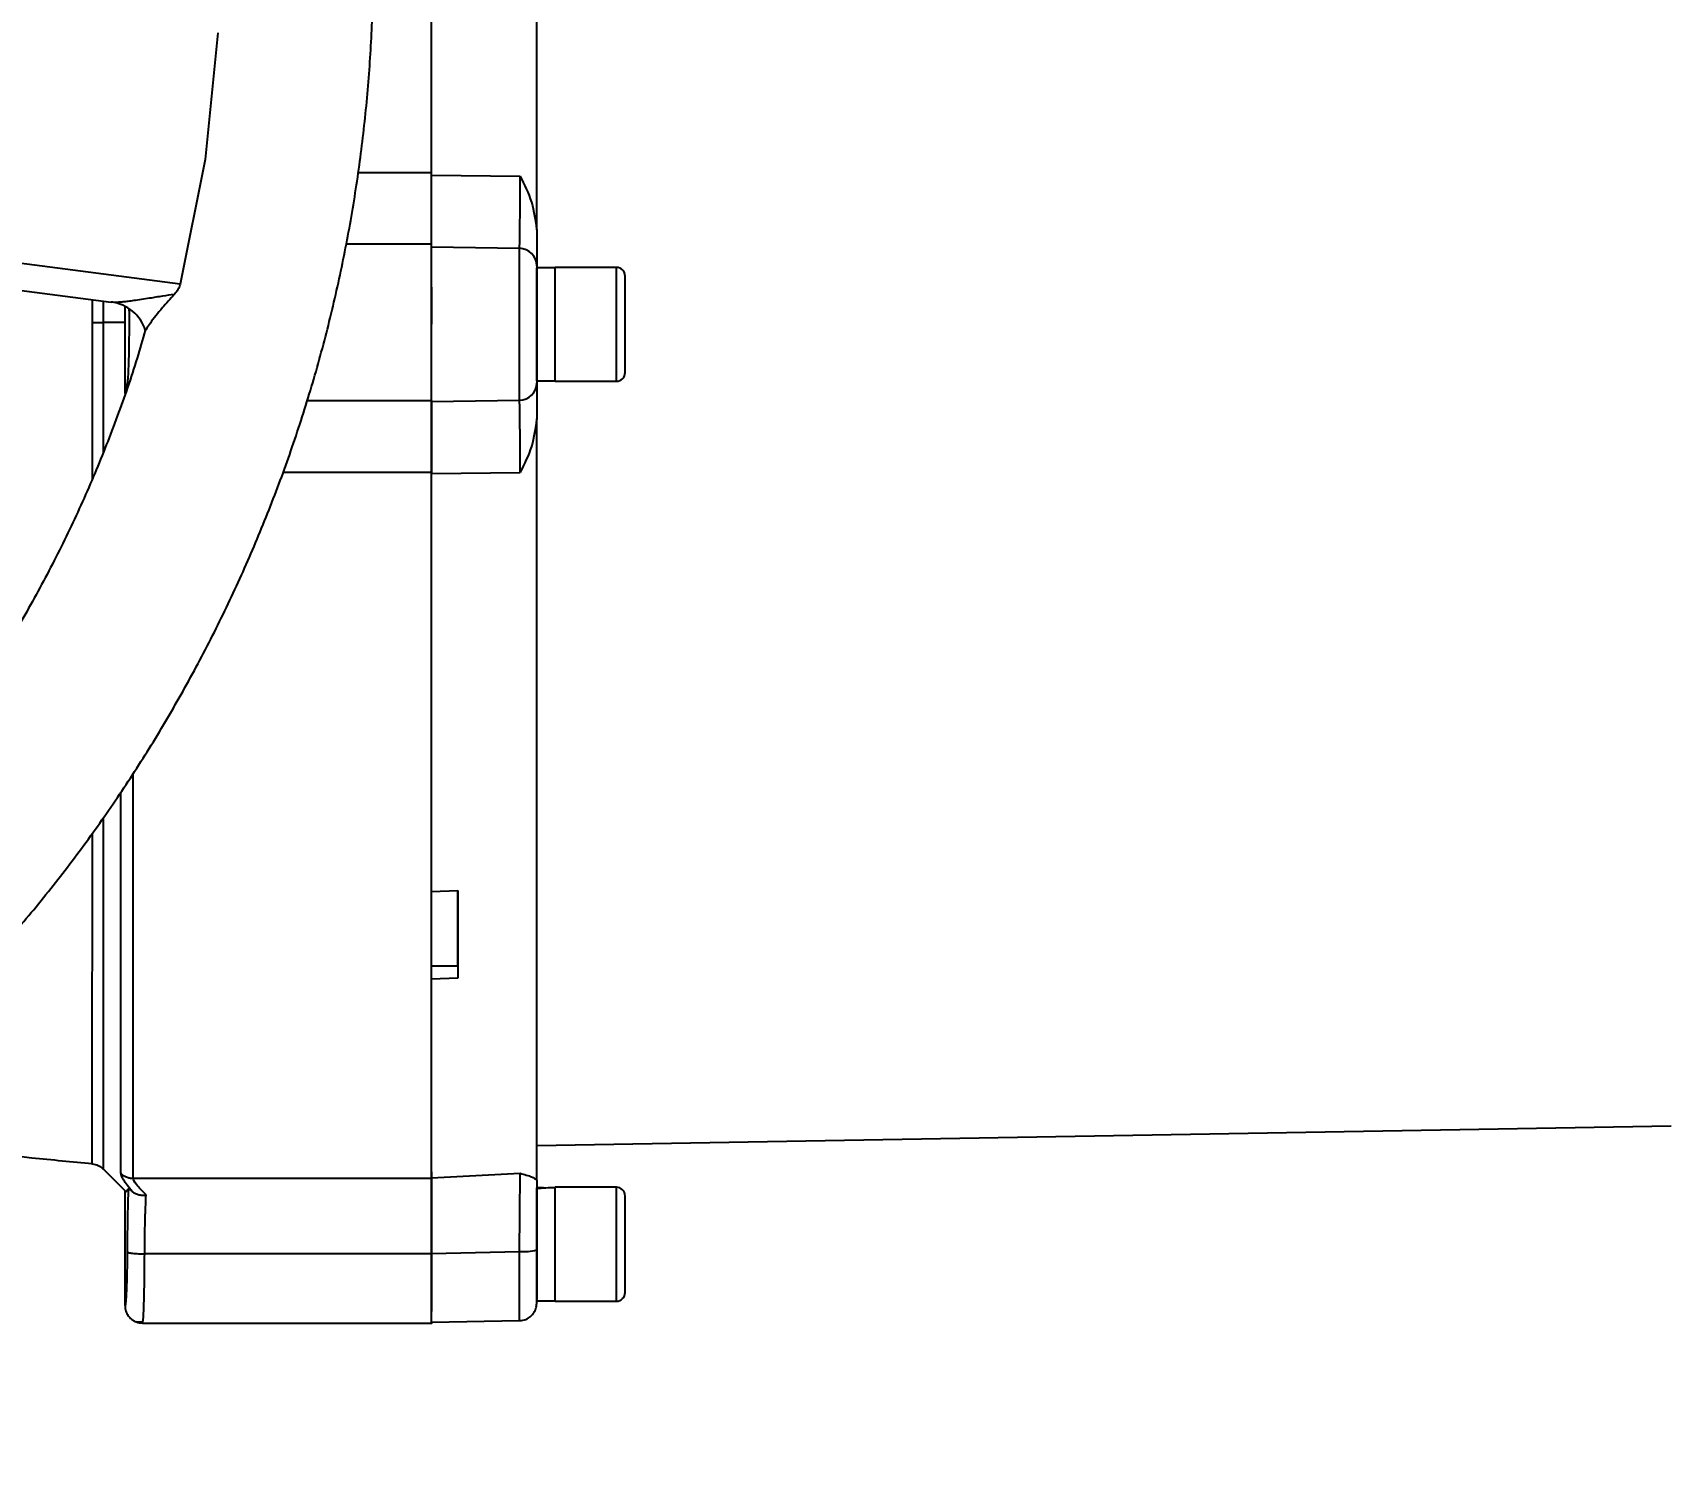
# Model space of a CAD drawing. Header units: millimetres. Extents: x 2642 to 4256, y 821 to 2003.
# Drawn here: x 3358.3 to 3545.4, y 1114 to 1276.2 of the extents above; entities that cross this region are included whole.
import ezdxf

# ---------------------------------------------------------------- set-up
doc = ezdxf.new("R2010")
doc.units = ezdxf.units.MM
doc.layers.add('AM_5', color=3, linetype='Continuous', lineweight=25)
doc.styles.add('SLDTEXTSTYLE1', font='txt.shx', dxfattribs={"width": 0.7, "bigfont": 'gbcbig.shx'})
doc.dimstyles.new('SLDDIMSTYLE12$0', dxfattribs={"dimtxt": 12, "dimasz": 10, "dimexe": 0, "dimexo": 0.0625, "dimgap": 0.875, "dimtad": 1, "dimdec": 1, "dimlfac": 1.8, "dimrnd": 1e-09, "dimzin": 12, "dimdsep": 46, "dimtxsty": 'SLDTEXTSTYLE1', "dimcen": 0.09, "dimdle": 8.16, "dimclrd": 3, "dimclre": 3, "dimadec": 0, "dimazin": 3, "dimtfac": 1, "dimtdec": 1, "dimtofl": 0, "dimtmove": 0, "dimatfit": 3, "dimfxl": 0, "dimfrac": 2, "dimtolj": 1, "dimlwd": 5, "dimlwe": 5, "dimarcsym": 0})

# ---------------------------------------------------------------- blocks, each defined once
blk = doc.blocks.new('*D14')
at = {"layer": 'AM_5', "color": 3, "lineweight": 5, "transparency": 16777216}
blk.add_line((3403.87, 1356.99), (3403.87, 1465.61), dxfattribs=at)
at = {"layer": 'AM_5', "color": 3, "linetype": 'Continuous', "lineweight": 5, "transparency": 16777216}
for p, q in [((3413.87, 1465.61), (3565.87, 1465.61)), ((3575.87, 1275.27), (3575.87, 1465.61))]:
    blk.add_line(p, q, dxfattribs=at)
at = {"layer": 'AM_5', "color": 3, "transparency": 16777216}
for points in [[(3413.87, 1467.28), (3413.87, 1463.94), (3403.87, 1465.61)], [(3565.87, 1467.28), (3565.87, 1463.94), (3575.87, 1465.61)]]:
    blk.add_solid(points, dxfattribs=at)
at = {"layer": 'Defpoints', "color": 0, "transparency": 16777216}
for p in [(3575.87, 1465.61), (3403.87, 1356.93), (3575.87, 1275.2)]:
    blk.add_point(p, dxfattribs=at)
at = {"layer": 'AM_5', "color": 0, "transparency": 16777216, "insert": (3489.87, 1472.48), "char_height": 12, "attachment_point": 5, "style": 'SLDTEXTSTYLE1'}
blk.add_mtext('\\A1;172', dxfattribs=at)

msp = doc.modelspace()

# ---------------------------------------------------------------- linework, layer by layer
at = {"color": 7, "linetype": 'Continuous', "lineweight": 25}
for p, q in [((3379.459, 1276.202), (3377.998, 1261.748)), ((3377.998, 1261.745), (3375.17, 1247.493)), ((3377.998, 1261.748), (3377.998, 1261.745)), ((3395.468, 1260.259), (3403.867, 1260.259)), ((3403.867, 1259.955), (3413.972, 1259.836)), ((3375.17, 1247.493), (3341.338, 1251.895)), ((3403.867, 1252.085), (3394.104, 1252.085)), ((3403.867, 1251.753), (3413.902, 1251.604)), ((3341.717, 1248.752), (3367.301, 1245.452)), ((3417.967, 1249.367), (3415.867, 1249.367)), ((3424.967, 1249.427), (3417.967, 1249.427)), ((3417.967, 1249.427), (3417.967, 1249.367)), ((3365.139, 1243.132), (3365.139, 1245.731)), ((3366.363, 1245.573), (3366.363, 1243.133)), ((3368.867, 1243.139), (3368.867, 1244.937)), ((3368.868, 1243.139), (3368.868, 1244.937)), ((3368.868, 1243.139), (3366.363, 1243.133)), ((3368.867, 1235.03), (3368.867, 1243.139)), ((3403.867, 1238.677), (3403.867, 1238.927)), ((3415.867, 1236.487), (3417.967, 1236.487)), ((3417.967, 1236.427), (3424.967, 1236.427)), ((3389.656, 1234.224), (3403.867, 1234.224)), ((3403.867, 1234.102), (3413.902, 1234.251)), ((3403.867, 1226.012), (3386.888, 1226.012)), ((3403.867, 1225.899), (3413.972, 1226.019)), ((3403.867, 1178.173), (3406.867, 1178.285)), ((3403.867, 1169.713), (3406.867, 1169.713)), ((3406.867, 1169.713), (3406.867, 1168.29)), ((3406.867, 1168.29), (3403.867, 1168.178)), ((3415.867, 1149.187), (3545.393, 1151.448)), ((3366.354, 1146.526), (3368.867, 1144.011)), ((3369.787, 1145.456), (3403.867, 1145.456)), ((3403.867, 1146.208), (3403.867, 1145.508)), ((3403.867, 1145.508), (3413.972, 1146.024)), ((3368.867, 1130.928), (3368.867, 1144.011)), ((3415.867, 1142.267), (3415.867, 1144.367)), ((3415.867, 1144.252), (3415.867, 1142.094)), ((3424.967, 1144.427), (3417.967, 1144.427)), ((3403.867, 1136.83), (3371.111, 1136.83)), ((3403.867, 1136.857), (3413.902, 1137.107)), ((3415.867, 1131.487), (3417.967, 1131.487)), ((3417.967, 1131.427), (3424.967, 1131.427)), ((3370.035, 1129.108), (3370.939, 1129.063)), ((3370.866, 1128.928), (3403.867, 1128.928)), ((3370.868, 1128.928), (3370.907, 1129.111)), ((3403.867, 1129.037), (3413.902, 1129.212))]:
    msp.add_line(p, q, dxfattribs=at)
at = {"color": 7, "linetype": 'Continuous', "lineweight": 25, "flags": 128}
for points in [[(3413.902, 1234.251), (3413.902, 1234.615), (3413.902, 1235.347), (3413.902, 1236.416), (3413.902, 1237.773), (3413.902, 1239.359), (3413.902, 1241.103), (3413.902, 1242.927), (3413.902, 1244.752), (3413.902, 1246.496), (3413.902, 1248.081), (3413.902, 1249.439), (3413.902, 1250.507), (3413.902, 1251.24), (3413.902, 1251.604)], [(3415.867, 1236.487), (3415.867, 1236.503), (3415.867, 1236.783), (3415.867, 1237.399), (3415.867, 1238.317), (3415.867, 1239.487), (3415.867, 1240.846), (3415.867, 1242.318), (3415.867, 1243.823), (3415.867, 1245.28), (3415.867, 1246.608), (3415.867, 1247.734), (3415.867, 1248.598), (3415.867, 1249.152), (3415.867, 1249.365), (3415.867, 1249.367)], [(3417.967, 1236.487), (3417.967, 1236.471), (3417.967, 1236.471), (3417.967, 1236.819), (3417.967, 1237.496), (3417.967, 1238.466), (3417.967, 1239.677), (3417.967, 1241.063), (3417.967, 1242.549), (3417.967, 1244.056), (3417.967, 1245.501), (3417.967, 1246.808), (3417.967, 1247.906), (3417.967, 1248.735), (3417.967, 1249.252), (3417.967, 1249.427), (3417.967, 1249.427)], [(3417.967, 1236.591), (3417.967, 1236.702), (3417.967, 1237.256), (3417.967, 1238.119), (3417.967, 1239.246), (3417.967, 1240.574), (3417.967, 1242.03), (3417.967, 1243.536), (3417.967, 1245.008), (3417.967, 1246.366), (3417.967, 1247.537), (3417.967, 1248.455), (3417.967, 1248.719)], [(3424.967, 1236.427), (3424.967, 1236.471), (3424.967, 1236.819), (3424.967, 1237.496), (3424.967, 1238.466), (3424.967, 1239.677), (3424.967, 1241.063), (3424.967, 1242.549), (3424.967, 1244.056), (3424.967, 1245.501), (3424.967, 1246.808), (3424.967, 1247.906), (3424.967, 1248.735), (3424.967, 1249.252), (3424.967, 1249.427)], [(3415.867, 1144.367), (3415.867, 1144.191), (3415.867, 1143.672), (3415.867, 1142.839), (3415.867, 1141.927)], [(3415.867, 1131.487), (3415.867, 1131.55), (3415.867, 1131.932), (3415.867, 1132.643), (3415.867, 1133.642), (3415.867, 1134.876), (3415.867, 1136.276), (3415.867, 1137.767), (3415.867, 1139.266), (3415.867, 1140.693), (3415.867, 1141.968), (3415.867, 1143.022), (3415.867, 1143.797), (3415.867, 1144.252)], [(3417.967, 1137.927), (3417.967, 1139.426), (3417.967, 1140.844), (3417.967, 1142.105), (3417.967, 1143.141), (3417.967, 1143.895), (3417.967, 1144.328), (3417.967, 1144.416), (3417.967, 1144.367)], [(3417.967, 1131.487), (3417.967, 1131.516), (3417.967, 1131.832), (3417.967, 1132.482), (3417.967, 1133.43), (3417.967, 1134.624), (3417.967, 1135.998), (3417.967, 1137.477), (3417.967, 1138.982), (3417.967, 1140.428), (3417.967, 1141.738), (3417.967, 1142.839), (3417.967, 1143.672), (3417.967, 1144.191), (3417.967, 1144.367)], [(3424.967, 1137.927), (3424.967, 1139.426), (3424.967, 1140.844), (3424.967, 1142.105), (3424.967, 1143.141), (3424.967, 1143.895), (3424.967, 1144.328), (3424.967, 1144.427)], [(3415.867, 1142.094), (3415.867, 1141.583), (3415.867, 1140.776), (3415.867, 1139.738), (3415.867, 1138.553), (3415.867, 1137.317), (3415.867, 1137.294)], [(3417.967, 1131.487), (3417.967, 1131.438), (3417.967, 1131.526), (3417.967, 1131.958), (3417.967, 1132.713), (3417.967, 1133.749), (3417.967, 1135.01), (3417.967, 1136.428), (3417.967, 1137.927)], [(3424.967, 1131.427), (3424.967, 1131.526), (3424.967, 1131.958), (3424.967, 1132.713), (3424.967, 1133.749), (3424.967, 1135.01), (3424.967, 1136.428), (3424.967, 1137.927)], [(3413.902, 1129.212), (3413.902, 1129.405), (3413.902, 1129.976), (3413.902, 1130.899), (3413.902, 1132.134), (3413.902, 1133.626), (3413.902, 1135.308), (3413.902, 1137.107)]]:
    msp.add_lwpolyline(points, dxfattribs=at)
at = {"color": 7, "linetype": 'Continuous', "lineweight": 25}
for centre, radius, start, end in [((3413.872, 1249.609), 1.995, 0.12481, 89.13021), ((3424.967, 1248.427), 1, 360, 90), ((3366.754, 1240.816), 4.668, 17.58427, 83.2716), ((3365.081, 1907.187), 664.054, 270.005021, 270.110676), ((3424.967, 1237.427), 1, 270, 360), ((3413.872, 1236.246), 1.995, 270.86979, 359.87519), ((3424.967, 1143.427), 1, 360, 90), ((3414.383, 1142.435), 5.35, 264.84154, 286.10398), ((3424.967, 1132.427), 1, 270, 360)]:
    msp.add_arc(centre, radius, start, end, dxfattribs=at)
for centre, major_axis, ratio, start_param, end_param in [((3368.867, 1242.927), (0, 98.916), 0.0000054, 4.6323855, 4.7145267), ((3368.986, 1242.935), (0.007, 98.975), 0.0349473, 3.1091985, 3.2162788), ((3415.867, 1137.927), (11.154, 0), 0.5773521, 1.4765232, 1.5707963), ((3417.967, 1137.927), (11.154, 0), 0.5773521, 1.5707963, 1.760193)]:
    msp.add_ellipse(centre, major_axis=major_axis, ratio=ratio, start_param=start_param, end_param=end_param, dxfattribs=at)
for points, knots in [([(3226.434, 1113.962), (3228.995, 1113.987), (3232.575, 1114.021), (3237.844, 1114.3), (3242.309, 1114.636), (3247.625, 1115.201), (3253.194, 1115.974), (3259.007, 1116.985), (3264.978, 1118.241), (3271.054, 1119.751), (3277.192, 1121.522), (3283.358, 1123.556), (3289.521, 1125.856), (3295.658, 1128.421), (3301.746, 1131.251), (3307.766, 1134.345), (3313.698, 1137.7), (3319.527, 1141.312), (3325.237, 1145.177), (3330.813, 1149.291), (3336.24, 1153.649), (3341.506, 1158.243), (3346.597, 1163.067), (3351.502, 1168.115), (3356.209, 1173.378), (3360.707, 1178.848), (3364.985, 1184.516), (3369.034, 1190.373), (3372.843, 1196.41), (3376.405, 1202.616), (3379.71, 1208.981), (3382.751, 1215.493), (3385.52, 1222.142), (3388.01, 1228.917), (3390.216, 1235.804), (3392.131, 1242.793), (3393.749, 1249.871), (3395.067, 1257.025), (3396.08, 1264.241), (3396.784, 1271.509), (3397.177, 1278.813), (3397.256, 1286.141), (3397.019, 1293.479), (3396.465, 1300.813), (3395.593, 1308.131), (3394.402, 1315.418), (3392.894, 1322.661), (3391.069, 1329.845), (3388.929, 1336.958), (3386.475, 1343.986), (3383.71, 1350.914), (3380.637, 1357.731), (3377.26, 1364.421), (3373.583, 1370.973), (3369.609, 1377.373), (3365.344, 1383.609), (3360.793, 1389.667), (3355.961, 1395.535), (3350.854, 1401.201), (3345.477, 1406.654), (3340.03, 1411.701), (3334.557, 1416.354), (3329.099, 1420.623), (3323.474, 1424.666), (3317.692, 1428.474), (3311.765, 1432.042), (3305.703, 1435.364), (3299.517, 1438.434), (3293.22, 1441.248), (3286.826, 1443.8), (3280.351, 1446.086), (3273.814, 1448.102), (3267.239, 1449.845), (3260.666, 1451.309), (3254.172, 1452.491), (3247.882, 1453.388), (3242.359, 1453.972), (3237.476, 1454.339), (3232.652, 1454.579), (3226.677, 1454.696), (3221.161, 1454.586), (3215.891, 1454.314), (3211.427, 1453.976), (3206.111, 1453.411), (3200.542, 1452.638), (3194.729, 1451.628), (3188.757, 1450.372), (3182.681, 1448.861), (3176.543, 1447.091), (3170.378, 1445.056), (3164.215, 1442.757), (3158.078, 1440.192), (3151.99, 1437.361), (3145.97, 1434.268), (3140.037, 1430.913), (3134.208, 1427.301), (3128.498, 1423.435), (3122.923, 1419.321), (3117.496, 1414.964), (3112.23, 1410.37), (3107.139, 1405.545), (3102.234, 1400.497), (3097.527, 1395.235), (3093.029, 1389.765), (3088.751, 1384.096), (3084.702, 1378.239), (3080.893, 1372.202), (3077.331, 1365.997), (3074.026, 1359.632), (3070.983, 1353.12), (3068.221, 1346.468), (3065.884, 1340.186), (3064.606, 1336.081), (3064.042, 1334.273)], [0, 0, 0, 0, 0.01020738, 0.01427401, 0.02103699, 0.02805607, 0.03558666, 0.0434511, 0.05157826, 0.05991132, 0.06840986, 0.07704394, 0.08579098, 0.09463359, 0.10355821, 0.11255405, 0.12161242, 0.13072624, 0.1398897, 0.14909794, 0.15834689, 0.16763314, 0.17695375, 0.18630622, 0.19568842, 0.20509849, 0.21453484, 0.22399606, 0.23348097, 0.24298851, 0.25251779, 0.26206801, 0.27163852, 0.28122873, 0.29083816, 0.30046642, 0.31011319, 0.31977821, 0.32946132, 0.33916239, 0.34888138, 0.35861831, 0.36837328, 0.37814642, 0.38793798, 0.39774825, 0.40757761, 0.41742653, 0.42729557, 0.4371854, 0.4470968, 0.45703069, 0.46698816, 0.47697044, 0.48697902, 0.49701559, 0.50708218, 0.51718117, 0.52731537, 0.53748817, 0.54770366, 0.5569145, 0.56612256, 0.57532659, 0.5845258, 0.59371913, 0.60290519, 0.61208206, 0.62124705, 0.63039624, 0.63952364, 0.64861966, 0.65766788, 0.66663751, 0.67546331, 0.68397889, 0.69196332, 0.69760555, 0.70350123, 0.71121989, 0.72142727, 0.72549391, 0.73225688, 0.73927596, 0.74680655, 0.754671, 0.76279816, 0.77113122, 0.77962976, 0.78826384, 0.79701087, 0.80585349, 0.81477811, 0.82377394, 0.83283231, 0.84194614, 0.85110959, 0.86031783, 0.86956679, 0.87885303, 0.88817364, 0.89752611, 0.90690831, 0.91631839, 0.92575473, 0.93521596, 0.94470086, 0.95420841, 0.96373768, 0.97328791, 0.98285841, 0.99244862, 1, 1, 1, 1]), ([(3403.867, 1260.259), (3403.867, 1263.554), (3403.867, 1270.142), (3403.867, 1279.695), (3403.867, 1288.876), (3403.867, 1297.586), (3403.867, 1305.699), (3403.867, 1312.435), (3403.867, 1316.115), (3403.867, 1317.589)], [0, 0, 0, 0, 0.149957, 0.2999139, 0.4498709, 0.5998278, 0.7497848, 0.8997417, 1, 1, 1, 1]), ([(3403.867, 1251.753), (3403.867, 1251.979), (3403.867, 1252.432), (3403.867, 1254.31), (3403.867, 1256.855), (3403.867, 1258.921), (3403.867, 1259.955)], [0, 0, 0, 0, 0.2500652, 0.4994456, 0.7493864, 1, 1, 1, 1]), ([(3413.902, 1251.604), (3413.908, 1251.7), (3413.919, 1251.885), (3413.932, 1252.487), (3413.942, 1253.102), (3413.949, 1253.644), (3413.961, 1254.739), (3413.97, 1256.698), (3413.971, 1258.805), (3413.972, 1259.836)], [0, 0, 0, 0, 0.1490589, 0.284486, 0.365253, 0.4374072, 0.5004523, 0.7554674, 1, 1, 1, 1]), ([(3413.972, 1259.836), (3414.459, 1258.865), (3415.429, 1256.931), (3415.722, 1254.785), (3415.867, 1253.717)], [0, 0, 0, 0, 0.50244267, 1, 1, 1, 1]), ([(3415.867, 1253.717), (3415.867, 1253.164), (3415.867, 1252.063), (3415.867, 1250.843), (3415.867, 1249.957), (3415.867, 1249.728), (3415.867, 1249.613)], [0, 0, 0, 0, 0.250755, 0.4999887, 0.7492331, 1, 1, 1, 1]), ([(3403.867, 1238.755), (3403.867, 1239.156), (3403.867, 1240.459), (3403.867, 1243.192), (3403.867, 1246.422), (3403.867, 1249.241), (3403.867, 1251.347), (3403.867, 1251.839), (3403.867, 1252.085)], [0, 0, 0, 0, 0.08145643, 0.26516514, 0.44887386, 0.63258257, 0.81629129, 1, 1, 1, 1]), ([(3425.967, 1237.427), (3425.967, 1237.5), (3425.967, 1237.613), (3425.967, 1238.299), (3425.967, 1239.009), (3425.967, 1239.89), (3425.967, 1241.171), (3425.967, 1242.927), (3425.967, 1244.683), (3425.967, 1245.964), (3425.967, 1246.845), (3425.967, 1247.555), (3425.967, 1248.24), (3425.967, 1248.353), (3425.967, 1248.427)], [0, 0, 0, 0, 0.1197284, 0.1841803, 0.25, 0.3158197, 0.3802716, 0.5, 0.6197284, 0.6841803, 0.75, 0.8158197, 0.8802716, 1, 1, 1, 1]), ([(3374.485, 1246.342), (3374.041, 1246.272), (3373.078, 1246.119), (3371.515, 1245.879), (3370.2, 1245.673), (3369.222, 1245.542), (3368.658, 1245.479), (3368.13, 1245.436), (3367.656, 1245.416), (3367.409, 1245.441), (3367.301, 1245.452)], [0, 0, 0, 0, 0.1610959, 0.3500594, 0.5867226, 0.6799971, 0.7629362, 0.835774, 0.9281692, 1, 1, 1, 1]), ([(3374.485, 1246.342), (3374.021, 1245.833), (3372.97, 1244.677), (3371.919, 1243.32), (3371.359, 1242.49), (3371.216, 1242.246), (3371.203, 1242.224), (3371.204, 1242.226), (3371.204, 1242.226)], [0, 0, 0, 0, 0.296932, 0.6736495, 0.8400755, 0.9606673, 0.9947876, 1, 1, 1, 1]), ([(3375.17, 1247.493), (3375.117, 1247.337), (3374.988, 1246.957), (3374.714, 1246.597), (3374.532, 1246.395), (3374.485, 1246.342)], [0, 0, 0, 0, 0.3410071, 0.8286347, 1, 1, 1, 1]), ([(3403.867, 1246.927), (3403.867, 1247.042), (3403.867, 1247.305), (3403.867, 1246.944), (3403.867, 1246.014), (3403.867, 1244.595), (3403.867, 1243.483), (3403.867, 1242.927)], [0, 0, 0, 0, 0.1621533, 0.371615, 0.5810766, 0.7905383, 1, 1, 1, 1]), ([(3369.321, 1244.649), (3369.324, 1244.097), (3369.333, 1242.703), (3369.314, 1240.343), (3369.265, 1238.252), (3369.195, 1236.745), (3369.143, 1236.398), (3369.114, 1236.208)], [0, 0, 0, 0, 0.1446681, 0.3655212, 0.6066409, 0.7853277, 1, 1, 1, 1]), ([(3371.164, 1242.234), (3370.864, 1241.172), (3369.927, 1237.867), (3368.021, 1232.416), (3365.462, 1225.888), (3362.578, 1219.477), (3359.392, 1213.189), (3355.904, 1207.04), (3352.119, 1201.044), (3348.043, 1195.215), (3343.68, 1189.566), (3339.036, 1184.111), (3334.117, 1178.861), (3329.108, 1174.005), (3324.053, 1169.533), (3318.995, 1165.435), (3313.767, 1161.561), (3308.379, 1157.919), (3302.843, 1154.516), (3297.17, 1151.358), (3291.373, 1148.451), (3285.466, 1145.8), (3279.462, 1143.411), (3273.38, 1141.289), (3267.24, 1139.436), (3261.073, 1137.858), (3254.929, 1136.559), (3248.92, 1135.547), (3243.353, 1134.836), (3238.507, 1134.391), (3234.038, 1134.113), (3230.133, 1133.975), (3227.533, 1133.966), (3226.485, 1133.962)], [0, 0, 0, 0, 0.0170783, 0.0531439, 0.089298, 0.1255445, 0.1618882, 0.1983346, 0.2348901, 0.2715626, 0.3083611, 0.3452967, 0.3823824, 0.4196345, 0.4532144, 0.4867833, 0.5203362, 0.5538698, 0.5873798, 0.6208602, 0.654303, 0.6876965, 0.7210233, 0.7542563, 0.7873511, 0.8202281, 0.8527303, 0.8844984, 0.9144909, 0.939551, 0.9597807, 0.9837802, 1, 1, 1, 1]), ([(3365.139, 1225.309), (3365.139, 1228.257), (3365.139, 1234.159), (3365.139, 1240.139), (3365.139, 1243.132)], [0, 0, 0, 0, 0.4994879, 1, 1, 1, 1]), ([(3366.363, 1243.133), (3366.363, 1239.975), (3366.363, 1235.009), (3366.363, 1230.113), (3366.363, 1228.33)], [0, 0, 0, 0, 0.6359822, 1, 1, 1, 1]), ([(3369.114, 1236.208), (3369.096, 1236.124), (3369.061, 1235.965), (3369.028, 1235.618), (3369.012, 1235.454)], [0, 0, 0, 0, 0.5255504, 1, 1, 1, 1]), ([(3415.867, 1236.242), (3415.867, 1236.127), (3415.867, 1235.898), (3415.867, 1235.012), (3415.867, 1233.792), (3415.867, 1232.69), (3415.867, 1232.138)], [0, 0, 0, 0, 0.2507669, 0.5000113, 0.749245, 1, 1, 1, 1]), ([(3403.867, 1225.899), (3403.867, 1226.932), (3403.867, 1228.993), (3403.867, 1231.537), (3403.867, 1233.419), (3403.867, 1233.874), (3403.867, 1234.102)], [0, 0, 0, 0, 0.2500466, 0.4994486, 0.7493959, 1, 1, 1, 1]), ([(3413.972, 1226.019), (3413.971, 1227.053), (3413.971, 1228.445), (3413.965, 1229.98), (3413.961, 1230.86), (3413.955, 1231.699), (3413.946, 1232.525), (3413.933, 1233.307), (3413.919, 1233.97), (3413.908, 1234.154), (3413.902, 1234.251)], [0, 0, 0, 0, 0.24428957, 0.32903605, 0.41448985, 0.50012501, 0.59799237, 0.71577027, 0.85107242, 1, 1, 1, 1]), ([(3415.867, 1232.138), (3415.722, 1231.07), (3415.429, 1228.923), (3414.459, 1226.99), (3413.972, 1226.019)], [0, 0, 0, 0, 0.4975573, 1, 1, 1, 1]), ([(3369.787, 1145.456), (3369.788, 1146.063), (3369.791, 1147.262), (3369.794, 1150.028), (3369.798, 1153.395), (3369.801, 1157.781), (3369.804, 1163.321), (3369.808, 1170.12), (3369.811, 1177.505), (3369.813, 1184.684), (3369.815, 1189.601), (3369.815, 1191.706)], [0, 0, 0, 0, 0.1074926, 0.2126392, 0.3154396, 0.4158938, 0.5461536, 0.6722446, 0.7941664, 0.9119185, 1, 1, 1, 1]), ([(3368.372, 1146.034), (3368.373, 1146.59), (3368.376, 1147.682), (3368.379, 1150.126), (3368.382, 1153.027), (3368.385, 1156.362), (3368.388, 1160.038), (3368.391, 1164.591), (3368.394, 1170.104), (3368.397, 1176.618), (3368.399, 1183.054), (3368.401, 1187.476), (3368.401, 1189.546)], [0, 0, 0, 0, 0.10355805, 0.20350992, 0.29985507, 0.39259296, 0.48172312, 0.56724505, 0.68873355, 0.80210636, 0.90736147, 1, 1, 1, 1]), ([(3366.362, 1186.595), (3366.361, 1185.027), (3366.361, 1180.891), (3366.361, 1174.831), (3366.36, 1168.434), (3366.359, 1162.778), (3366.358, 1157.887), (3366.358, 1153.814), (3366.357, 1150.606), (3366.356, 1148.258), (3366.355, 1146.93), (3366.354, 1146.38), (3366.354, 1146.535), (3366.354, 1146.539)], [0, 0, 0, 0, 0.06336263, 0.16710914, 0.27085565, 0.37460215, 0.47834866, 0.58209517, 0.68584167, 0.78958818, 0.89333469, 0.99708119, 1, 1, 1, 1]), ([(3365.128, 1147.114), (3365.128, 1147.111), (3365.129, 1146.996), (3365.129, 1147.397), (3365.13, 1148.329), (3365.131, 1149.875), (3365.131, 1151.857), (3365.132, 1154.216), (3365.133, 1156.965), (3365.133, 1160.069), (3365.134, 1163.481), (3365.134, 1166.278), (3365.135, 1168.294), (3365.135, 1169.482), (3365.135, 1170.667), (3365.135, 1171.846), (3365.136, 1173.017), (3365.136, 1174.177), (3365.136, 1177.261), (3365.136, 1180.698), (3365.137, 1184.095), (3365.137, 1184.823)], [0, 0, 0, 0, 0.0029077, 0.0949925, 0.1832887, 0.2677958, 0.3485137, 0.4254418, 0.4985799, 0.5759913, 0.6486482, 0.7165502, 0.7383478, 0.7596059, 0.7803246, 0.8005039, 0.8201437, 0.839244, 0.8578049, 0.9695111, 1, 1, 1, 1]), ([(3406.867, 1169.713), (3406.867, 1171.283), (3406.867, 1173.99), (3406.867, 1177.014), (3406.867, 1178.285)], [0, 0, 0, 0, 0.57963713, 1, 1, 1, 1]), ([(3332.873, 1151.007), (3336.556, 1150.481), (3344.991, 1149.277), (3355.75, 1148.005), (3362.831, 1147.354), (3365.131, 1147.143)], [0, 0, 0, 0, 0.3434207, 0.7867461, 1, 1, 1, 1]), ([(3365.128, 1147.104), (3365.359, 1147.061), (3365.821, 1146.974), (3366.18, 1146.672), (3366.36, 1146.52)], [0, 0, 0, 0, 0.5000711, 1, 1, 1, 1]), ([(3369.677, 1143.963), (3369.298, 1144.443), (3368.562, 1145.377), (3368.434, 1145.819), (3368.372, 1146.034)], [0, 0, 0, 0, 0.5146876, 1, 1, 1, 1]), ([(3368.372, 1146.034), (3368.469, 1145.948), (3368.665, 1145.776), (3369.017, 1145.596), (3369.395, 1145.478), (3369.657, 1145.463), (3369.787, 1145.456)], [0, 0, 0, 0, 0.2475722, 0.5, 0.7524278, 1, 1, 1, 1]), ([(3371.273, 1143.558), (3370.856, 1143.986), (3370.03, 1144.835), (3369.867, 1145.25), (3369.787, 1145.456)], [0, 0, 0, 0, 0.5050283, 1, 1, 1, 1]), ([(3403.867, 1136.857), (3403.867, 1137.902), (3403.867, 1139.991), (3403.867, 1142.639), (3403.867, 1144.661), (3403.867, 1145.225), (3403.867, 1145.508)], [0, 0, 0, 0, 0.25006523, 0.49944561, 0.74938637, 1, 1, 1, 1]), ([(3413.902, 1137.107), (3413.908, 1137.748), (3413.919, 1138.971), (3413.931, 1140.45), (3413.941, 1141.539), (3413.949, 1142.305), (3413.961, 1143.593), (3413.969, 1145.173), (3413.971, 1145.744), (3413.972, 1146.024)], [0, 0, 0, 0, 0.1490589, 0.284486, 0.365253, 0.4374072, 0.5004523, 0.7554674, 1, 1, 1, 1]), ([(3413.972, 1146.024), (3414.459, 1145.887), (3415.429, 1145.615), (3415.721, 1145.374), (3415.867, 1145.254)], [0, 0, 0, 0, 0.5024427, 1, 1, 1, 1]), ([(3415.867, 1145.254), (3415.867, 1144.72), (3415.867, 1143.655), (3415.867, 1141.698), (3415.867, 1139.57), (3415.867, 1138.055), (3415.867, 1137.295)], [0, 0, 0, 0, 0.250755, 0.4999887, 0.7492331, 1, 1, 1, 1]), ([(3369.237, 1144.235), (3369.221, 1143.755), (3369.189, 1142.793), (3369.153, 1141.054), (3369.125, 1139.145), (3369.116, 1137.763), (3369.112, 1137.074)], [0, 0, 0, 0, 0.2423696, 0.4853152, 0.7431963, 1, 1, 1, 1]), ([(3369.237, 1144.235), (3369.258, 1144.245), (3369.289, 1144.259), (3369.453, 1144.151), (3369.583, 1144.046), (3369.663, 1143.976), (3369.677, 1143.963)], [0, 0, 0, 0, 0.5019977, 0.7519527, 0.9535485, 1, 1, 1, 1]), ([(3369.677, 1143.963), (3369.775, 1143.888), (3369.978, 1143.733), (3370.369, 1143.592), (3370.808, 1143.52), (3371.117, 1143.545), (3371.273, 1143.558)], [0, 0, 0, 0, 0.2386671, 0.4926942, 0.7442037, 1, 1, 1, 1]), ([(3371.111, 1136.83), (3371.115, 1137.447), (3371.125, 1138.706), (3371.159, 1140.5), (3371.207, 1142.195), (3371.251, 1143.098), (3371.273, 1143.558)], [0, 0, 0, 0, 0.2356127, 0.4808109, 0.7356041, 1, 1, 1, 1]), ([(3425.967, 1137.927), (3425.967, 1138.619), (3425.967, 1139.683), (3425.967, 1140.964), (3425.967, 1141.845), (3425.967, 1142.555), (3425.967, 1143.24), (3425.967, 1143.353), (3425.967, 1143.427)], [0, 0, 0, 0, 0.2394568, 0.3683607, 0.5, 0.6316393, 0.7605432, 1, 1, 1, 1]), ([(3403.867, 1141.927), (3403.867, 1142.042), (3403.867, 1142.305), (3403.867, 1141.944), (3403.867, 1141.014), (3403.867, 1139.595), (3403.867, 1138.483), (3403.867, 1137.927)], [0, 0, 0, 0, 0.1621502, 0.3716126, 0.5810751, 0.7905375, 1, 1, 1, 1]), ([(3425.967, 1132.427), (3425.967, 1132.5), (3425.967, 1132.613), (3425.967, 1133.299), (3425.967, 1134.009), (3425.967, 1134.89), (3425.967, 1136.171), (3425.967, 1137.235), (3425.967, 1137.927)], [0, 0, 0, 0, 0.2394568, 0.3683607, 0.5, 0.6316393, 0.7605432, 1, 1, 1, 1]), ([(3369.112, 1137.074), (3369.105, 1136.24), (3369.091, 1134.573), (3369.033, 1132.561), (3368.956, 1131.178), (3368.897, 1131.011), (3368.867, 1130.928)], [0, 0, 0, 0, 0.2501088, 0.5000493, 0.7500207, 1, 1, 1, 1]), ([(3369.112, 1137.074), (3369.147, 1137.044), (3369.22, 1136.981), (3369.688, 1136.9), (3370.353, 1136.843), (3370.865, 1136.834), (3371.111, 1136.83)], [0, 0, 0, 0, 0.2409388, 0.5005407, 0.7598409, 1, 1, 1, 1]), ([(3370.907, 1129.111), (3370.914, 1129.136), (3370.935, 1129.208), (3370.979, 1129.829), (3371.037, 1131.186), (3371.091, 1133.677), (3371.104, 1135.801), (3371.111, 1136.83)], [0, 0, 0, 0, 0.0675681, 0.1998133, 0.4374294, 0.7275623, 1, 1, 1, 1]), ([(3403.867, 1128.931), (3403.867, 1128.93), (3403.867, 1128.736), (3403.867, 1129.42), (3403.867, 1131.023), (3403.867, 1133.648), (3403.867, 1135.769), (3403.867, 1136.83)], [0, 0, 0, 0, 0.00146, 0.251095, 0.50073, 0.750365, 1, 1, 1, 1]), ([(3415.867, 1137.295), (3415.867, 1136.476), (3415.867, 1134.838), (3415.867, 1132.905), (3415.867, 1131.787), (3415.867, 1131.634), (3415.867, 1131.621)], [0, 0, 0, 0, 0.32304392, 0.64608785, 0.96913177, 1, 1, 1, 1]), ([(3403.867, 1133.927), (3403.867, 1133.883), (3403.867, 1132.817), (3403.867, 1131.376), (3403.867, 1130.552), (3403.867, 1130.234)], [0, 0, 0, 0, 0.0255431, 0.6246336, 1, 1, 1, 1]), ([(3368.867, 1130.928), (3368.887, 1130.712), (3368.919, 1130.358), (3369.137, 1129.895), (3369.406, 1129.535), (3369.751, 1129.251), (3370.232, 1128.995), (3370.618, 1128.954), (3370.868, 1128.928)], [0, 0, 0, 0, 0.2060336, 0.3367467, 0.4847907, 0.6326865, 0.7619928, 1, 1, 1, 1]), ([(3413.895, 1129.24), (3413.971, 1129.233), (3414.277, 1129.205), (3414.754, 1129.392), (3415.224, 1129.711), (3415.53, 1130.074), (3415.714, 1130.418), (3415.811, 1130.716), (3415.852, 1130.943), (3415.864, 1131.093), (3415.867, 1131.169), (3415.867, 1131.199), (3415.867, 1131.204), (3415.867, 1131.206), (3415.867, 1131.208), (3415.867, 1131.21), (3415.867, 1131.212), (3415.867, 1131.222), (3415.867, 1131.291), (3415.867, 1131.541), (3415.867, 1131.621)], [0, 0, 0, 0, 0.0427535, 0.1716137, 0.274933, 0.3619927, 0.4349672, 0.4936953, 0.5372005, 0.5648057, 0.5779833, 0.5802423, 0.5811791, 0.5818638, 0.5828222, 0.5846676, 0.5898798, 0.6180464, 0.8773136, 1, 1, 1, 1]), ([(3370.14, 1129.103), (3370.227, 1129.067), (3370.478, 1128.963), (3370.732, 1129.019), (3370.896, 1129.055)], [0, 0, 0, 0, 0.34953147, 1, 1, 1, 1])]:
    msp.add_open_spline(points, degree=3, knots=knots, dxfattribs=at)
for points in [[(3415.867, 1253.717), (3415.867, 1257.368), (3415.867, 1264.672), (3415.867, 1275.315), (3415.867, 1285.558), (3415.867, 1295.259), (3415.867, 1304.298), (3415.867, 1312.56), (3415.867, 1319.941), (3415.867, 1326.346), (3415.867, 1331.701), (3415.867, 1335.909), (3415.867, 1339.029), (3415.867, 1340.077), (3415.867, 1340.601)], [(3403.867, 1259.955), (3403.867, 1262.869), (3403.867, 1268.697), (3403.867, 1277.191), (3403.867, 1285.42), (3403.867, 1293.291), (3403.867, 1300.792), (3403.867, 1305.385), (3403.867, 1307.681)], [(3403.867, 1252.085), (3403.867, 1252.311), (3403.867, 1252.764), (3403.867, 1254.642), (3403.867, 1257.176), (3403.867, 1259.231), (3403.867, 1260.259)], [(3403.867, 1242.927), (3403.867, 1244.003), (3403.867, 1246.153), (3403.867, 1248.94), (3403.867, 1251.026), (3403.867, 1251.511), (3403.867, 1251.753)], [(3415.867, 1249.613), (3415.867, 1249.447), (3415.867, 1249.114), (3415.867, 1247.54), (3415.867, 1245.409), (3415.867, 1243.754), (3415.867, 1242.927)], [(3403.867, 1234.102), (3403.867, 1234.344), (3403.867, 1234.828), (3403.867, 1236.915), (3403.867, 1239.701), (3403.867, 1241.852), (3403.867, 1242.927)], [(3415.867, 1242.927), (3415.867, 1242.1), (3415.867, 1240.446), (3415.867, 1238.315), (3415.867, 1236.741), (3415.867, 1236.408), (3415.867, 1236.242)], [(3403.867, 1234.224), (3403.867, 1233.993), (3403.867, 1233.53), (3403.867, 1231.641), (3403.867, 1229.099), (3403.867, 1227.041), (3403.867, 1226.012)], [(3415.867, 1145.254), (3415.867, 1145.778), (3415.867, 1146.826), (3415.867, 1149.946), (3415.867, 1154.153), (3415.867, 1159.509), (3415.867, 1165.913), (3415.867, 1173.295), (3415.867, 1181.557), (3415.867, 1190.596), (3415.867, 1200.297), (3415.867, 1210.54), (3415.867, 1221.183), (3415.867, 1228.486), (3415.867, 1232.138)], [(3403.867, 1145.456), (3403.867, 1146.143), (3403.867, 1147.515), (3403.867, 1150.836), (3403.867, 1155.04), (3403.867, 1160.176), (3403.867, 1166.165), (3403.867, 1172.953), (3403.867, 1180.466), (3403.867, 1188.628), (3403.867, 1197.353), (3403.867, 1206.554), (3403.867, 1216.121), (3403.867, 1222.715), (3403.867, 1226.012)], [(3403.867, 1178.173), (3403.867, 1180.47), (3403.867, 1185.063), (3403.867, 1192.563), (3403.867, 1200.435), (3403.867, 1208.663), (3403.867, 1217.158), (3403.867, 1222.985), (3403.867, 1225.899)], [(3403.867, 1169.713), (3403.867, 1171.287), (3403.867, 1174.436), (3403.867, 1177.951), (3403.867, 1179.708)], [(3406.867, 1178.285), (3406.867, 1176.529), (3406.867, 1173.018), (3406.867, 1169.866), (3406.867, 1168.29)], [(3403.867, 1145.508), (3403.867, 1146.095), (3403.867, 1147.271), (3403.867, 1150.024), (3403.867, 1153.471), (3403.867, 1157.671), (3403.867, 1162.516), (3403.867, 1166.291), (3403.867, 1168.178)], [(3403.867, 1145.456), (3403.867, 1145.174), (3403.867, 1144.61), (3403.867, 1142.593), (3403.867, 1139.955), (3403.867, 1137.872), (3403.867, 1136.83)], [(3403.867, 1137.927), (3403.867, 1137.37), (3403.867, 1136.257), (3403.867, 1134.852), (3403.867, 1133.869), (3403.867, 1133.741), (3403.867, 1133.677)], [(3403.867, 1129.037), (3403.867, 1129.15), (3403.867, 1129.377), (3403.867, 1131.141), (3403.867, 1133.695), (3403.867, 1135.803), (3403.867, 1136.857)]]:
    msp.add_open_spline(points, degree=3, dxfattribs=at)

# ---------------------------------------------------------------- dimensions: what is measured, and where the dimension line sits
at = {"layer": 'AM_5'}
dim = msp.add_linear_dim(base=(3575.867, 1465.61), p1=(3403.867, 1356.927), p2=(3575.867, 1275.203), angle=360, dimstyle='SLDDIMSTYLE12$0', override={"dimlfac": 1, "dimpost": ''}, dxfattribs=at)
dim.commit()
dim.dimension.update_dxf_attribs({"geometry": '*D14', "text_midpoint": (3489.867, 1472.485)})

doc.saveas('drawing.dxf')
